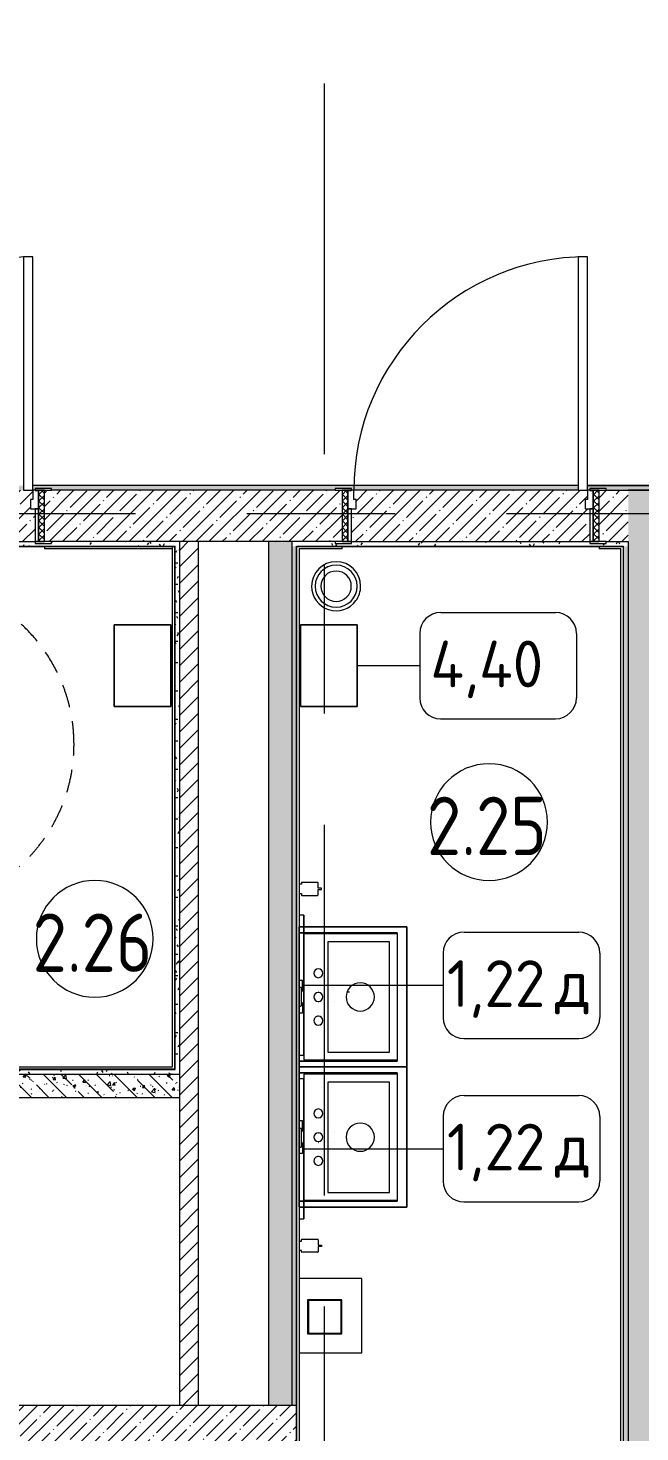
# Model space of a CAD drawing. Header units: millimetres. Extents: x 35092 to 251863, y -8553 to 29549.
# Drawn here: x 69290 to 71910, y 3867 to 9879 of the extents above; entities that cross this region are included whole.
import ezdxf

# ---------------------------------------------------------------- set-up
doc = ezdxf.new("R2010")
doc.units = ezdxf.units.MM
doc.linetypes.add('200_ШТРИХ__ш1_п0_6_', pattern=[160, 100, -60])
doc.linetypes.add('Осевая', pattern=[3175, 635, -476.25, 1587.5, -476.25])
for name, color, linetype, lineweight in [('0-1', 7, 'Continuous', 9), ('A-AREA-IDEN', 7, 'Continuous', 9), ('A-DOOR', 7, 'Continuous', 9), ('A-DOOR-FRAM-2', 7, 'Continuous', 9), ('A-GENM', 7, 'Continuous', 9), ('A-WALL', 7, 'Continuous', 9), ('I-FURN-IDEN', 7, 'Continuous', 9), ('I-WALL', 7, 'Continuous', 9), ('P-SANR-FIXT', 7, 'Continuous', 9), ('P-SANR-FIXT-1', 7, 'Continuous', 13), ('Оси-2', 7, 'Осевая', 9)]:
    doc.layers.add(name, color=color, linetype=linetype, lineweight=lineweight)
for name, color, linetype, lineweight, true_color in [('A-DOOR-1', 7, 'Continuous', 9, 0xc0c0c0), ('A-DOOR-FRAM-1', 7, 'Continuous', 9, 0xc0c0c0), ('A-WALL-1', 9, 'Continuous', 9, 0x808080), ('A-WALL-FNSH-1', 9, 'Continuous', 9, 0x808080), ('I-FURN-1', 9, 'Continuous', 9, 0x808080), ('I-FURN-2', 9, '200_ШТРИХ__ш1_п0_6_', 9, 0x808080), ('P-SANR-FIXT-2', 9, 'Continuous', 13, 0x808080)]:
    doc.layers.add(name, color=color, linetype=linetype, lineweight=lineweight, true_color=true_color)
doc.styles.add('GOST Common', font='GOST_Common.ttf', dxfattribs={"height": 200})
doc.styles.add('GOST Common_1', font='GOST_Common.ttf', dxfattribs={"width": 0.9, "height": 250})
pattern_1 = [(135, (0, 0), (-75.43415, -75.43415), [106.68, -17.78, 3.556, -17.78]), (135, (0, 75.39), (-75.43415, -75.43415), []), (50, (0, 0), (127.52922, -11.15758), [13.335, -146.685]), (355, (0, 0), (-24.66966, 133.74002), [10.668, -117.348]), (100.451, (10.63, -0.93), (102.85973, 122.58178), [11.333, -124.663]), (46.184, (0, 35.56), (189.75516, -29.43036), [20.002, -220.027]), (96.636, (15.81, 33.1), (166.1822, 173.1996), [17, -186.995]), (351.184, (0, 35.56), (166.18393, 173.1976), [16.002, -176.022]), (21, (17.78, 26.67), (106.13027, -71.58603), [13.335, -146.685]), (326, (17.78, 26.67), (43.26188, 128.93175), [10.668, -117.348]), (71.451, (26.62, 20.7), (149.39198, 57.34505), [11.333, -124.663]), (37.5, (0, 0), (2.162228, 59.188357), [3.353, -112.573, 3.353, -115.773, -117.792]), (37.5, (0, 0), (2.162228, 59.188357), [-235.052, 3.353, -114.44]), (7.5, (0, 0), (46.77386, 70.12615), [3.353, -64.567, 3.353, -109.906, -44.894]), (7.5, (0, 0), (46.77386, 70.12615), [-181.178, 3.353, -41.542]), (327.5, (-39.65, 0), (94.91367, -4.010093), [3.353, -41.097, 3.353, -135.331, -184.023]), (327.5, (-39.65, 0), (94.91367, -4.010093), [-183.134, 3.353, -180.67]), (317.5, (-57.43, 0), (103.69057, 17.79882), [3.353, -54.432, 3.353, -88.748, -130.683]), (317.5, (-57.43, 0), (103.69057, 17.79882), [-149.885, 3.353, -127.33])]
pattern_2 = [(45, (0, 0), (-57.02463, 57.02463), []), (45, (57.025, 0), (-57.02463, 57.02463), [100.806, -20.161, 3.353, -16.808])]
pattern_3 = [(135, (1751.41, 174.685), (-14.14214, -14.14214), []), (225, (1751.41, 174.685), (14.14214, -14.14214), [])]
pattern_4 = [(45, (-371.384, 174.685), (-14.1421, 14.1421), []), (135, (-371.384, 174.685), (-14.1421, -14.1421), [])]
pattern_5 = [(0, (0, 0), (121.92, 30.48), [10.058, -81.382, 10.058, -81.382, -487.68]), (0, (0, 0), (121.92, 30.48), [-182.88, 10.058, -172.822, 10.058, -81.382, -213.36]), (0, (0, 0), (121.92, 30.48), [-457.2, 10.058, -50.902, 10.058, -142.342]), (120, (45.72, 15.24), (-87.356454, 90.345817), [10.058, -81.382, 10.058, -81.382, -487.68]), (120, (45.72, 15.24), (-87.356454, 90.345817), [-182.88, 10.058, -172.822, 10.058, -81.382, -213.36]), (120, (45.72, 15.24), (-87.356454, 90.345817), [-457.2, 10.058, -50.902, 10.058, -142.342]), (240, (60.96, 76.2), (-34.563546, -120.825817), [10.058, -81.382, 10.058, -81.382, -487.68]), (240, (60.96, 76.2), (-34.563546, -120.825817), [-182.88, 10.058, -172.822, 10.058, -81.382, -213.36]), (240, (60.96, 76.2), (-34.563546, -120.825817), [-457.2, 10.058, -50.902, 10.058, -142.342])]

# ---------------------------------------------------------------- blocks, each defined once
blk = doc.blocks.new('110_Дверь_СКБ_1Ст_Внутренняя1 - Д-4_1 1100x2100h_ОО_туалет для мальч_ и дев_-32102845-План расстановки мебели и оборудования 2 этажа в осях 12-23')
at = {"layer": 'A-DOOR'}
h = blk.add_hatch(dxfattribs=at)
h.set_pattern_fill('FP_36', color=256, style=0, pattern_type=2)
h.set_pattern_definition(pattern_3)
h.paths.add_polyline_path([(562.5, -110), (562.5, 110), (537.5, 110), (537.5, -110)])
at = {"layer": 'A-DOOR-FRAM-2'}
h = blk.add_hatch(dxfattribs=at)
h.set_pattern_fill('FP_37', color=256, style=0, pattern_type=2)
h.set_pattern_definition(pattern_4)
h.paths.add_polyline_path([(-512.5, -110), (-512.5, 110), (-537.5, 110), (-537.5, -110)])
at = {"layer": 'A-DOOR-1'}
for p, q in [((512.5, 1110), (472.5, 1110)), ((472.5, 1110), (472.5, 110)), ((512.5, 110), (512.5, 1110)), ((472.5, 110), (512.5, 110))]:
    blk.add_line(p, q, dxfattribs=at)
blk.add_arc((512.5, 110), 1000, 90, 180, dxfattribs=at)
at = {"layer": 'A-DOOR-FRAM-1'}
for p, q in [((-497.5, 118), (-567.5, 118)), ((-567.5, 118), (-567.5, 110)), ((-567.5, 110), (-497.5, 110)), ((-512.5, 110), (-537.5, 110)), ((-537.5, 110), (-537.5, -110)), ((-487.5, 110), (-512.5, 110)), ((-512.5, 110), (-512.5, 30)), ((-512.5, -110), (-512.5, 110)), ((-497.5, 110), (-512.5, 110)), ((-512.5, 110), (-512.5, 109)), ((-512.5, 109), (-497.5, 109)), ((-497.5, 110), (-497.5, 118)), ((-497.5, 109), (-497.5, 110)), ((-487.5, 70), (-487.5, 110)), ((-477.5, 70), (-487.5, 70)), ((-477.5, 30), (-477.5, 70)), ((512.5, 70), (502.5, 70)), ((502.5, 70), (502.5, 30)), ((512.5, 110), (512.5, 70)), ((537.5, 110), (512.5, 110)), ((592.5, 118), (522.5, 118)), ((522.5, 118), (522.5, 110)), ((537.5, 110), (522.5, 110)), ((522.5, 110), (522.5, 109)), ((522.5, 110), (592.5, 110)), ((522.5, 109), (537.5, 109)), ((537.5, 30), (537.5, 110)), ((562.5, 110), (537.5, 110)), ((537.5, 110), (537.5, -110)), ((537.5, 109), (537.5, 110)), ((562.5, -110), (562.5, 110)), ((592.5, 110), (592.5, 118)), ((-512.5, 30), (-477.5, 30)), ((-497.5, 30), (-512.5, 30)), ((-512.5, 30), (-512.5, -110)), ((-497.5, -110), (-497.5, 30)), ((502.5, 30), (537.5, 30)), ((537.5, 30), (522.5, 30)), ((522.5, 30), (522.5, -110)), ((537.5, -110), (537.5, 30)), ((-497.5, -110), (-567.5, -110)), ((-567.5, -110), (-567.5, -118)), ((-567.5, -118), (-497.5, -118)), ((-537.5, -110), (-512.5, -110)), ((-512.5, -110), (-497.5, -110)), ((-497.5, -118), (-497.5, -110)), ((522.5, -110), (537.5, -110)), ((592.5, -110), (522.5, -110)), ((522.5, -110), (522.5, -118)), ((522.5, -118), (592.5, -118)), ((537.5, -110), (562.5, -110)), ((592.5, -118), (592.5, -110))]:
    blk.add_line(p, q, dxfattribs=at)
blk = doc.blocks.new('110_Дверь_СКБ_1Ст_Внутренняя1 - Д-4 1100x2100h_су мгн-31586709-План расстановки мебели и оборудования 2 этажа в осях 12-23')
at = {"layer": 'A-DOOR'}
h = blk.add_hatch(dxfattribs=at)
h.set_pattern_fill('FP_36', color=256, style=0, pattern_type=2)
h.set_pattern_definition(pattern_3)
h.paths.add_polyline_path([(562.5, -110), (562.5, 110), (537.5, 110), (537.5, -110)])
at = {"layer": 'A-DOOR-FRAM-2'}
h = blk.add_hatch(dxfattribs=at)
h.set_pattern_fill('FP_37', color=256, style=0, pattern_type=2)
h.set_pattern_definition(pattern_4)
h.paths.add_polyline_path([(-512.5, -110), (-512.5, 110), (-537.5, 110), (-537.5, -110)])
at = {"layer": 'A-DOOR-1'}
for p, q in [((512.5, 1110), (472.5, 1110)), ((472.5, 1110), (472.5, 110)), ((512.5, 110), (512.5, 1110)), ((472.5, 110), (512.5, 110))]:
    blk.add_line(p, q, dxfattribs=at)
blk.add_arc((512.5, 110), 1000, 90, 180, dxfattribs=at)
at = {"layer": 'A-DOOR-FRAM-1'}
for p, q in [((-497.5, 118), (-567.5, 118)), ((-567.5, 118), (-567.5, 110)), ((-567.5, 110), (-497.5, 110)), ((-512.5, 110), (-537.5, 110)), ((-537.5, 110), (-537.5, -110)), ((-487.5, 110), (-512.5, 110)), ((-512.5, 110), (-512.5, 30)), ((-512.5, -110), (-512.5, 110)), ((-497.5, 110), (-512.5, 110)), ((-512.5, 110), (-512.5, 109)), ((-512.5, 109), (-497.5, 109)), ((-497.5, 110), (-497.5, 118)), ((-497.5, 109), (-497.5, 110)), ((-487.5, 70), (-487.5, 110)), ((-477.5, 70), (-487.5, 70)), ((-477.5, 30), (-477.5, 70)), ((512.5, 70), (502.5, 70)), ((502.5, 70), (502.5, 30)), ((512.5, 110), (512.5, 70)), ((537.5, 110), (512.5, 110)), ((592.5, 118), (522.5, 118)), ((522.5, 118), (522.5, 110)), ((537.5, 110), (522.5, 110)), ((522.5, 110), (522.5, 109)), ((522.5, 110), (592.5, 110)), ((522.5, 109), (537.5, 109)), ((537.5, 30), (537.5, 110)), ((562.5, 110), (537.5, 110)), ((537.5, 110), (537.5, -110)), ((537.5, 109), (537.5, 110)), ((562.5, -110), (562.5, 110)), ((592.5, 110), (592.5, 118)), ((-512.5, 30), (-477.5, 30)), ((-497.5, 30), (-512.5, 30)), ((-512.5, 30), (-512.5, -110)), ((-497.5, -110), (-497.5, 30)), ((502.5, 30), (537.5, 30)), ((537.5, 30), (522.5, 30)), ((522.5, 30), (522.5, -110)), ((537.5, -110), (537.5, 30)), ((-497.5, -110), (-567.5, -110)), ((-567.5, -110), (-567.5, -118)), ((-567.5, -118), (-497.5, -118)), ((-537.5, -110), (-512.5, -110)), ((-512.5, -110), (-497.5, -110)), ((-497.5, -118), (-497.5, -110)), ((522.5, -110), (537.5, -110)), ((592.5, -110), (522.5, -110)), ((522.5, -110), (522.5, -118)), ((522.5, -118), (592.5, -118)), ((537.5, -110), (562.5, -110)), ((592.5, -118), (592.5, -110))]:
    blk.add_line(p, q, dxfattribs=at)
blk = doc.blocks.new('FRT_2D_Символ _разворот МГН_1 - D1_4_Символ доступности разворота МГН _360__-V31-План расстановки мебели и оборудования 2 этажа в осях 12-23')
at = {"layer": 'I-FURN-1'}
for p, q in [((0, 60.4), (0, -59.6)), ((-65, 0), (65, 0))]:
    blk.add_line(p, q, dxfattribs=at)
at = {"layer": 'I-FURN-2'}
for p, q in [((-300, 325.4), (-300, -185.8)), ((-300, 325.4), (-200, 325.4)), ((-200, 195.4), (-200, 325.4)), ((200, 325.4), (300, 325.4)), ((200, 195.4), (200, 325.4)), ((300, 325.4), (300, -185.8)), ((-200, 195.4), (200, 195.4)), ((-300, -185.8), (-250, -185.8)), ((-250, -185.8), (-250, -435.8)), ((300, -185.8), (250, -185.8)), ((250, -185.8), (250, -435.8)), ((-200, -435.8), (-250, -435.8)), ((-200, -435.8), (-200, -645.8)), ((200, -435.8), (250, -435.8)), ((200, -435.8), (200, -645.8)), ((-200, -645.8), (200, -645.8))]:
    blk.add_line(p, q, dxfattribs=at)
for start, end in [(360, 158.45485), (198.96072, 360)]:
    blk.add_arc((0, 0), 700, start, end, dxfattribs=at)
blk = doc.blocks.new('SND_2D_Раковина - 550х450-20345592-План расстановки мебели и оборудования 2 этажа в осях 12-23')
at = {"layer": 'P-SANR-FIXT-2'}
for p, q in [((-275, 148.6), (-275, -270)), ((-275, -270), (-275, 148.6)), ((-70, 135), (-70, 148.6)), ((-25.4, 135), (-70, 135)), ((-25, 139.7), (-25, 129)), ((25, 129), (25, 139.7)), ((25, 135), (70, 135)), ((70, 135), (70, 148.6)), ((275, 129), (275, 148.6)), ((275, 148.6), (275, 129)), ((275, -270), (275, 129)), ((275, 129), (275, -270)), ((-275, -270), (-269.9, -270)), ((-269.9, -270), (-275, -270)), ((270.1, -270), (275, -270)), ((275, -270), (270.1, -270))]:
    blk.add_line(p, q, dxfattribs=at)
blk = doc.blocks.new('SND_2D_Раковина - 550х450-V48-План расстановки мебели и оборудования 2 этажа в осях 12-23')
at = {"layer": 'P-SANR-FIXT-2'}
for p, q in [((-275, 148.6), (-275, 129)), ((-275, 129), (-275, 148.6)), ((-275, 129), (-275, -270)), ((-275, -270), (-275, 129)), ((-70, 135), (-70, 148.6)), ((-25, 135), (-70, 135)), ((-25, 139.7), (-25, 129)), ((25, 129), (25, 139.7)), ((25.4, 135), (70, 135)), ((70, 135), (70, 148.6)), ((275, -270), (275, 148.6)), ((275, 148.6), (275, -270)), ((-275, -270), (-270.5, -270)), ((-270.5, -270), (-275, -270)), ((269.5, -270), (275, -270)), ((275, -270), (269.5, -270))]:
    blk.add_line(p, q, dxfattribs=at)
blk = doc.blocks.new('зеркало круглое600д - 1_22д зеркало круглое d600-30456177-План расстановки мебели и оборудования 2 этажа в осях 12-23')
at = {"layer": 'I-FURN-1'}
for p, q in [((-300, 0), (-300, -20)), ((-300, -20), (300, -20)), ((300, -20), (-300, -20)), ((300, -20), (300, 0))]:
    blk.add_line(p, q, dxfattribs=at)
blk = doc.blocks.new('сифон - Для раковины-30615598-План расстановки мебели и оборудования 2 этажа в осях 12-23')
at = {"layer": 'P-SANR-FIXT-2'}
for p, q in [((191.1, -34.6), (191.1, 38.6)), ((200, 40), (191.4, 40)), ((200, 40), (200, 28.3)), ((200, 28.3), (200, 0)), ((191.1, -40), (191.1, -34.6)), ((191.1, -40), (200, -40)), ((200, 0), (200, -40))]:
    blk.add_line(p, q, dxfattribs=at)
blk = doc.blocks.new('смеситель для раковины - Default-30615600-План расстановки мебели и оборудования 2 этажа в осях 12-23')
at = {"layer": '0-1'}
for p, q in [((-20.3, 19.4), (-20.3, 17.5)), ((20.3, 17.5), (20.3, 19.4))]:
    blk.add_line(p, q, dxfattribs=at)
at = {"layer": '0-1', "flags": 128}
for points in [[(-21, 151.3), (-21, 147.9), (-21, 145.7), (-21, 145.2), (-21, 144.9), (-21, 144.8), (-21, 144.7), (-21, 144.7)], [(21, 89.1), (21, 88.6), (21, 88.3), (21, 88.3)]]:
    blk.add_lwpolyline(points, dxfattribs=at)
blk = doc.blocks.new('TOY_Диспансер мыло - Дозатор Elegance new 11654 019001 хром-30593950-План расстановки мебели и оборудования 2 этажа в осях 12-23')
at = {"layer": 'A-GENM'}
for p, q in [((97.5, 84.7), (97.5, 17)), ((122.2, 86.7), (99.5, 86.7)), ((127.9, 101.6), (122.2, 101.6)), ((122.2, 101.6), (122.2, 86.7)), ((127.9, 86.7), (127.9, 101.6)), ((150.5, 86.7), (127.9, 86.7)), ((152.5, 17), (152.5, 84.7)), ((99.5, 15), (105, 15)), ((105, 15), (105, 5.5)), ((145, 5.5), (145, 15)), ((145, 15), (150.5, 15))]:
    blk.add_line(p, q, dxfattribs=at)
for centre, start, end in [((99.5, 84.7), 90, 180), ((150.5, 84.7), 360, 90), ((99.5, 17), 180, 270), ((150.5, 17), 270, 360)]:
    blk.add_arc(centre, 2, start, end, dxfattribs=at)
blk = doc.blocks.new('сифон - Для раковины-30610345-План расстановки мебели и оборудования 2 этажа в осях 12-23')
at = {"layer": 'P-SANR-FIXT-2'}
for p, q in [((200, 40), (191.1, 40)), ((191.1, 38.6), (191.1, 40)), ((191.1, 34.6), (191.1, 38.6)), ((191.1, 28.3), (191.1, 34.6)), ((191.1, 20), (191.1, 28.3)), ((191.1, 10.4), (191.1, 19.2)), ((191.1, 0), (191.1, 10.4)), ((191.1, -10.4), (191.1, 0)), ((200, 40), (200, 38.6)), ((200, 38.6), (200, -34.6)), ((191.1, -20), (191.1, -10.4)), ((191.1, -28.3), (191.1, -20)), ((191.1, -34.6), (191.1, -28.3)), ((191.1, -40), (191.1, -34.6)), ((191.1, -40), (200, -40)), ((200, -34.6), (200, -38.6)), ((200, -38.6), (200, -40))]:
    blk.add_line(p, q, dxfattribs=at)
blk = doc.blocks.new('смеситель для раковины - Default-30607276-План расстановки мебели и оборудования 2 этажа в осях 12-23')
at = {"layer": '0-1'}
for p, q in [((-20.3, -17.5), (-20.3, -19.4)), ((20.3, -19.4), (20.3, -17.5))]:
    blk.add_line(p, q, dxfattribs=at)
at = {"layer": '0-1', "flags": 128}
for points in [[(-21, -89.3), (-21, -88.6), (-21, -88.2), (-21, -88), (-21, -88)], [(21, -88.3), (21, -88.3), (21, -88.5), (21, -88.9), (21, -89.1)]]:
    blk.add_lwpolyline(points, dxfattribs=at)
blk = doc.blocks.new('TOY_Диспансер мыло - Дозатор Elegance new 11654 019001 хром-30615784-План расстановки мебели и оборудования 2 этажа в осях 12-23')
at = {"layer": 'A-GENM'}
for p, q in [((97.5, -84.7), (97.5, -17)), ((99.5, -15), (105, -15)), ((105, -15), (105, -5.5)), ((145, -5.5), (145, -15)), ((145, -15), (150.5, -15)), ((152.5, -17), (152.5, -84.7)), ((122.2, -86.7), (99.5, -86.7)), ((122.2, -101.6), (122.2, -86.7)), ((127.9, -101.6), (122.2, -101.6)), ((127.9, -86.7), (127.9, -101.6)), ((150.5, -86.7), (127.9, -86.7))]:
    blk.add_line(p, q, dxfattribs=at)
for centre, start, end in [((99.5, -17), 90, 180), ((150.5, -17), 0, 90), ((99.5, -84.7), 180, 270), ((150.5, -84.7), 270, 0)]:
    blk.add_arc(centre, 2, start, end, dxfattribs=at)
blk = doc.blocks.new('мусорная корзина - Round_ Metal-V146-План расстановки мебели и оборудования 2 этажа в осях 12-23')
at = {"layer": 'P-SANR-FIXT-2'}
for radius, start, end in [(105, 0, 180), (90, 360, 180), (65, 0, 180), (105, 180, 323.9334), (90, 180, 360), (65, 180, 360), (105, 324, 360)]:
    blk.add_arc((0, 0), radius, start, end, dxfattribs=at)
blk = doc.blocks.new('Plumbing_Drainage_hansgrohe_56248XXX-RainDrain-Point-Complete-set-po - 800 Stainless Steel Optic-V150-План расстановки мебели и оборудования 2 этажа в осях 12-23')
at = {"layer": 'P-SANR-FIXT-2'}
for p, q in [((158.5, 158.5), (-109.4, 158.5)), ((158.5, -158.5), (158.5, 158.5)), ((73, 68), (-73, 68)), ((-73, 68), (-73, -78)), ((69.9, 64.9), (-69.9, 64.9)), ((-69.9, 64.9), (-69.9, -74.9)), ((69.9, -74.9), (69.9, 64.9)), ((73, -78), (73, 68)), ((-73, -78), (73, -78)), ((-69.9, -74.9), (69.9, -74.9)), ((-109.4, -158.5), (158.5, -158.5))]:
    blk.add_line(p, q, dxfattribs=at)
blk = doc.blocks.new('Мебель_универсальная - 1_250-30817727-План расстановки мебели и оборудования 2 этажа в осях 12-23')
at = {"layer": 'I-FURN-1'}
for p, q in [((300, 230), (-300, 230)), ((-300, 230), (-300, -210.4)), ((-300, -210.4), (-300, 230)), ((-300, 230), (300, 230)), ((300, -230), (300, 230)), ((300, 230), (300, -230)), ((-300, -211.2), (-300, -230)), ((-300, -230), (-300, -211.2)), ((-300, -230), (-298.8, -230)), ((-298.8, -230), (-300, -230)), ((-298.1, -230), (-261.5, -230)), ((-261.5, -230), (-298.1, -230)), ((-260.6, -230), (-216, -230)), ((-216, -230), (-260.6, -230)), ((-215, -230), (-164.2, -230)), ((-164.2, -230), (-215, -230)), ((-163.1, -230), (-50.5, -230)), ((-50.5, -230), (-163.1, -230)), ((-48.2, -230), (64.3, -230)), ((-40, -230), (-48.2, -230)), ((64.3, -230), (40.6, -230)), ((65.4, -230), (116.3, -230)), ((116.3, -230), (65.4, -230)), ((117.3, -230), (161.9, -230)), ((161.9, -230), (117.3, -230)), ((162.8, -230), (199.3, -230)), ((199.3, -230), (162.8, -230)), ((200.1, -230), (227.2, -230)), ((227.2, -230), (200.1, -230)), ((227.8, -230), (244.5, -230)), ((244.5, -230), (227.8, -230)), ((244.9, -230), (250.5, -230)), ((250.5, -230), (244.9, -230)), ((250.5, -230), (300, -230)), ((300, -230), (250.5, -230))]:
    blk.add_line(p, q, dxfattribs=at)
blk = doc.blocks.new('Мебель_универсальная - 1_250-V152-План расстановки мебели и оборудования 2 этажа в осях 12-23')
at = {"layer": 'I-FURN-1'}
for p, q in [((300, 230), (-300, 230)), ((-300, 230), (-300, -230)), ((-300, -230), (-300, 230)), ((-300, 230), (300, 230)), ((300, -210.4), (300, 230)), ((300, 230), (300, -210.4)), ((-300, -230), (-249.8, -230)), ((-249.8, -230), (-300, -230)), ((-249.8, -230), (-244.2, -230)), ((-244.2, -230), (-249.8, -230)), ((-243.8, -230), (-227.1, -230)), ((-227.1, -230), (-243.8, -230)), ((-226.6, -230), (-199.4, -230)), ((-199.4, -230), (-226.6, -230)), ((-198.6, -230), (-162.1, -230)), ((-162.1, -230), (-198.6, -230)), ((-161.2, -230), (-116.6, -230)), ((-116.6, -230), (-161.2, -230)), ((-115.6, -230), (-64.7, -230)), ((-64.7, -230), (-115.6, -230)), ((-63.6, -230), (48.9, -230)), ((-36.4, -230), (-63.6, -230)), ((48.9, -230), (43.6, -230)), ((51.2, -230), (163.8, -230)), ((163.8, -230), (51.2, -230)), ((164.9, -230), (215.7, -230)), ((215.7, -230), (164.9, -230)), ((216.7, -230), (261.3, -230)), ((261.3, -230), (216.7, -230)), ((262.2, -230), (298.8, -230)), ((298.8, -230), (262.2, -230)), ((300, -230), (300, -210.8)), ((300, -210.8), (300, -230))]:
    blk.add_line(p, q, dxfattribs=at)
blk = doc.blocks.new('Мойка кухонная - Раковина Roca Victoria-N Unik 600х460 мм-V72-План расстановки мебели и оборудования 2 этажа в осях 12-23')
at = {"layer": 'P-SANR-FIXT'}
for p, q in [((270, 0), (-270, 0)), ((-270, 0), (-270, -400)), ((270, -400), (270, 0)), ((236.1, -102.3), (-236.6, -102.3)), ((-236.6, -102.3), (-236.6, -366.4)), ((236.1, -366.4), (236.1, -102.3)), ((-270, -400), (270, -400)), ((-236.6, -366.4), (236.1, -366.4))]:
    blk.add_line(p, q, dxfattribs=at)
for centre, radius, start, end in [((-101.6, -61.9), 19, 90, 180), ((-101.6, -61.9), 19, 360, 90), ((0, -61.9), 19, 360, 180), ((101.6, -61.9), 19.1, 360, 180), ((-101.6, -61.9), 19, 180, 270), ((-101.6, -61.9), 19.1, 270, 360), ((0, -61.9), 19, 180, 360), ((101.6, -61.9), 19.1, 180, 360), ((0, -241.3), 60.5, 360, 180), ((0, -241.3), 60.5, 180, 360)]:
    blk.add_arc(centre, radius, start, end, dxfattribs=at)
blk = doc.blocks.new('Марка_Мебель - В прямоуг_Balcon_Марка-25523697-План расстановки мебели и оборудования 2 этажа в осях 12-23')
at = {"layer": 'I-FURN-IDEN'}
for p, q in [((-2.455, 2.278), (2.455, 2.278)), ((-3.355, 1.378), (-3.355, -1.384)), ((3.355, 1.378), (3.355, -1.378)), ((-2.461, -2.278), (2.455, -2.278))]:
    blk.add_line(p, q, dxfattribs=at)
for centre, radius, start, end in [((-2.455, 1.378), 0.9, 90, 180), ((2.455, 1.378), 0.9, 0, 90), ((-2.461, -1.384), 0.893, 180, 270), ((2.455, -1.378), 0.9, 270, 0)]:
    blk.add_arc(centre, radius, start, end, dxfattribs=at)
blk = doc.blocks.new('Марка_Помещения - Номер-25198446-План расстановки мебели и оборудования 2 этажа в осях 12-23')
at = {"layer": 'A-AREA-IDEN'}
for start, end in [(360, 180), (180, 360)]:
    blk.add_arc((0, 0), 2.5, start, end, dxfattribs=at)

msp = doc.modelspace()

# ---------------------------------------------------------------- hatches: boundary and pattern name
at = {"layer": 'I-WALL'}
h = msp.add_hatch(dxfattribs=at)
h.set_pattern_fill('FP_58', color=256, style=0, pattern_type=2)
h.set_pattern_definition(pattern_5)
h.paths.add_polyline_path([(74735.4, 7900), (74750, 7900), (74750, 7920), (71685, 7920), (71685, 7900), (71695, 7901.2), (71695, 7908), (71765, 7908), (71765, 7900), (72250, 7900), (72250, 7908), (72320, 7908), (72320, 7900), (73690, 7900), (73690, 7908), (73760, 7908), (73760, 7900)])
h.paths.add_polyline_path([(71645, 7900), (71645, 7920), (69310.5, 7920), (69310.5, 7900), (69320.5, 7900), (69320.5, 7908), (69390.5, 7908), (69390.5, 7900), (70605, 7900), (70605, 7908), (70675, 7908), (70675, 7900), (71089.4, 7900)])
h.paths.add_polyline_path([(68901.8, 7900), (69270.5, 7900), (69270.5, 7920), (67005, 7920), (67005, 7900), (67015, 7900), (67015, 7908), (67085, 7908), (67085, 7900), (68230.5, 7900), (68230.5, 7908), (68300.5, 7908), (68300.5, 7900), (68310.5, 7900)])
h.paths.add_polyline_path([(66714.1, 7900), (66965, 7900), (66965, 7920), (64110, 7920), (64110, 7900), (65925, 7900), (65925, 7908), (65995, 7908), (65995, 7900), (66005, 7900)])
h.paths.add_polyline_path([(62338.9, 7900), (62910, 7900), (62910, 7920), (59931, 7920), (59931, 7900), (61609.7, 7900)])
h.paths.add_polyline_path([(57431, 7900), (57431, 7920), (55110, 7920), (55110, 7900), (56910, 7900)])
h.paths.add_polyline_path([(53588.4, 7900), (53910, 7900), (53910, 7920), (50930, 7920), (50930, 7900), (52859.1, 7900)])
h.paths.add_polyline_path([(48430, 7900), (48430, 7920), (42061, 7920), (42061, 7900), (47910, 7900)])
h.paths.add_polyline_path([(39561, 7900), (39561, 7920), (38742.7, 7920), (38742.7, 7900), (39040, 7900)])
h = msp.add_hatch(dxfattribs=at)
h.set_pattern_fill('FP_17', color=256, style=0, pattern_type=2)
h.set_pattern_definition(pattern_2)
h.paths.add_polyline_path([(71818.6, 7680), (71860, 7680), (71860, 7900), (71735, 7900), (71735, 7680), (71765, 7680)])
h.paths.add_polyline_path([(71675, 7680), (71695, 7680), (71695, 7820), (71675, 7820), (71675, 7860), (71685, 7860), (71685, 7900), (70685, 7900), (70685, 7860), (70695, 7860), (70695, 7820), (70675, 7820), (70675, 7680), (71089.4, 7680)])
h.paths.add_polyline_path([(68300.5, 7680), (69320.5, 7680), (69320.5, 7820), (69300.5, 7820), (69300.5, 7860), (69310.5, 7860), (69310.5, 7900), (68310.5, 7900), (68310.5, 7860), (68320.5, 7860), (68320.5, 7820), (68300.5, 7820), (68300.5, 7768.9)])
h.paths.add_polyline_path([(68230.5, 7680), (68260.5, 7680), (68260.5, 7900), (67055, 7900), (67055, 7680), (67580, 7680)])
h.paths.add_polyline_path([(70605, 7680), (70635, 7680), (70635, 7900), (69360.5, 7900), (69360.5, 7680), (70420, 7680)])
h.paths.add_polyline_path([(66714.1, 7680), (67015, 7680), (67015, 7820), (66995, 7820), (66995, 7860), (67005, 7860), (67005, 7900), (66005, 7900), (66005, 7860), (66015, 7860), (66015, 7820), (65995, 7820), (65995, 7680), (66015, 7680)])
h.paths.add_polyline_path([(65910, 7680), (65955, 7680), (65955, 7900), (65910, 7900), (65910, 7861.6)])
h = msp.add_hatch(dxfattribs=at)
h.set_pattern_fill('FP_17', color=256, style=0, pattern_type=2)
h.set_pattern_definition(pattern_2)
h.paths.add_polyline_path([(71860, 120), (72080, 120), (72080, 7900), (71860, 7900), (71860, 140)])
h = msp.add_hatch(dxfattribs=at)
h.set_pattern_fill('FP_58', color=256, style=0, pattern_type=2)
h.set_pattern_definition(pattern_5)
h.paths.add_polyline_path([(69919, 7660), (69920, 7660), (69920, 7680), (69390.5, 7680), (69390.5, 7672), (69320.5, 7672), (69320.5, 7680), (68300.5, 7680), (68300.5, 7672), (68230.5, 7672), (68230.5, 7680), (67580, 7680), (67581, 7660), (68901.8, 7660)])
h = msp.add_hatch(dxfattribs=at)
h.set_pattern_fill('FP_58', color=256, style=0, pattern_type=2)
h.set_pattern_definition(pattern_5)
h.paths.add_polyline_path([(69920, 5420), (69940, 5420), (69940, 7680), (69920, 7680), (69920, 5421)])
h = msp.add_hatch(dxfattribs=at)
h.set_pattern_fill('FP_22', color=256, style=0, pattern_type=2)
h.set_pattern_definition([(45, (0, 0), (-35.35534, 35.35534), [])])
h.paths.add_polyline_path([(70020, 3980), (70020, 7680), (69940, 7680), (69940, 3980)])
h = msp.add_hatch(dxfattribs=at)
h.set_pattern_fill('FP_27', color=256, style=0, pattern_type=2)
h.set_pattern_definition(pattern_1)
h.paths.add_polyline_path([(70420, 3980), (70420, 7680), (70320, 7680), (70320, 3980), (70360.2, 3980)])
h = msp.add_hatch(dxfattribs=at)
h.set_pattern_fill('FP_58', color=256, style=0, pattern_type=2)
h.set_pattern_definition(pattern_5)
h.paths.add_polyline_path([(71695, 7660), (71860, 7660), (71860, 7680), (71765, 7678.9), (71765, 7672), (71695, 7672), (71695, 7680), (70675, 7680), (70675, 7672), (70605, 7672), (70605, 7680), (70420, 7680), (70420, 7660), (71089.4, 7660)])
h = msp.add_hatch(dxfattribs=at)
h.set_pattern_fill('FP_58', color=256, style=0, pattern_type=2)
h.set_pattern_definition(pattern_5)
h.paths.add_polyline_path([(70420, 3980), (70440, 3980), (70440, 7660), (70420, 7660), (70420, 4966.2)])
h = msp.add_hatch(dxfattribs=at)
h.set_pattern_fill('FP_58', color=256, style=0, pattern_type=2)
h.set_pattern_definition(pattern_5)
h.paths.add_polyline_path([(71860, 140), (71860, 7660), (71840, 7660), (71840, 140)])
h = msp.add_hatch(dxfattribs=at)
h.set_pattern_fill('FP_58', color=256, style=0, pattern_type=2)
h.set_pattern_definition(pattern_5)
h.paths.add_polyline_path([(69940, 5400), (69940, 5420), (67580, 5420), (67580, 5400)])
h = msp.add_hatch(dxfattribs=at)
h.set_pattern_fill('FP_27', color=256, style=0, pattern_type=2)
h.set_pattern_definition(pattern_1)
h.paths.add_polyline_path([(69940, 5300), (69940, 5400), (67560, 5400), (67560, 5300), (68140, 5300)])
h = msp.add_hatch(dxfattribs=at)
h.set_pattern_fill('FP_17', color=256, style=0, pattern_type=2)
h.set_pattern_definition(pattern_2)
h.paths.add_polyline_path([(70440, 3760), (70440, 3980), (67080, 3980), (67080, 3760), (70360.2, 3760)])

# ---------------------------------------------------------------- linework, layer by layer
at = {"layer": 'A-WALL'}
for p, q in [((68300.5, 7680), (69320.5, 7680)), ((70605, 7680), (69390.5, 7680)), ((69920, 5420), (69920, 7660)), ((69940, 3980), (69940, 7680)), ((70420, 7680), (70420, 3980)), ((70675, 7680), (71695, 7680)), ((71765, 7680), (71860, 7680)), ((71860, 7680), (71860, 140))]:
    msp.add_line(p, q, dxfattribs=at)
at = {"layer": 'A-WALL-1'}
for p, q in [((71645, 7920), (69310.5, 7920)), ((70605, 7900), (69390.5, 7900)), ((71645, 7900), (70685, 7900)), ((71765, 7900), (72250, 7900)), ((72250, 7900), (71860, 7900)), ((67580, 7660), (69920, 7660)), ((70020, 3980), (70020, 7680)), ((70320, 7680), (70320, 3980)), ((70440, 7660), (71840, 7660)), ((70440, 3760), (70440, 7660)), ((67560, 5400), (69940, 5400)), ((68140, 5300), (69940, 5300)), ((70440, 3980), (67080, 3980))]:
    msp.add_line(p, q, dxfattribs=at)
at = {"layer": 'A-WALL-FNSH-1'}
for p, q in [((71645, 7921), (69310.5, 7921)), ((74729, 7921), (71685, 7921)), ((71685, 7920), (72080, 7920)), ((67581, 7659), (69919, 7659)), ((69919, 5421), (69919, 7660)), ((70441, 3760), (70441, 7659)), ((70441, 7659), (71839, 7659)), ((71839, 7659), (71839, 141)), ((71840, 272.5), (71840, 7660)), ((69919, 5421), (67581, 5421)), ((67581, 5420), (69920, 5420))]:
    msp.add_line(p, q, dxfattribs=at)
at = {"layer": 'I-FURN-1'}
for p, q in [((69901, 7324), (69659, 7324)), ((69659, 7324), (69659, 6974)), ((69659, 6974), (69659, 7324)), ((69659, 7324), (69901, 7324)), ((69901, 6974), (69901, 7324)), ((69901, 7324), (69901, 6974)), ((70699.2, 7324), (70457.2, 7324)), ((70457.2, 7324), (70457.2, 6974)), ((70457.2, 6974), (70457.2, 7324)), ((70457.2, 7324), (70699.2, 7324)), ((70699.2, 6974), (70699.2, 7324)), ((70699.2, 7324), (70699.2, 6974)), ((69659, 6974), (69901, 6974)), ((69901, 6974), (69659, 6974)), ((70457.2, 6974), (70699.2, 6974)), ((70699.2, 6974), (70457.2, 6974))]:
    msp.add_line(p, q, dxfattribs=at)
at = {"layer": 'I-FURN-IDEN'}
for p, q in [((70699.2, 7149), (70967.4, 7149)), ((70471, 5780), (71067.1, 5780)), ((70471, 5080), (71067.1, 5080))]:
    msp.add_line(p, q, dxfattribs=at)
at = {"layer": 'I-WALL'}
for p, q in [((69360.5, 7660), (69360.5, 7649)), ((69909, 7649), (69360.5, 7649)), ((69909, 5431), (69909, 7660)), ((70635, 7649), (70451, 7649)), ((70451, 7649), (70451, 3729)), ((70635, 7649), (70635, 7660)), ((71735, 7660), (71735, 7649)), ((71829, 7649), (71735, 7649)), ((71829, 521), (71829, 7649)), ((67591, 5431), (69909, 5431))]:
    msp.add_line(p, q, dxfattribs=at)
at = {"layer": 'Оси-2'}
for p, q in [((70560, 593.7), (70560, 24898.1)), ((38477.2, 7800), (82200, 7800))]:
    msp.add_line(p, q, dxfattribs=at)

# ---------------------------------------------------------------- block references
at = {"layer": 'A-AREA-IDEN', "xscale": 99.99999999999993, "yscale": 99.99999999999993, "zscale": 99.99999999999993}
for p in [(71264.1, 6478.9), (69575.8, 5978.9)]:
    msp.add_blockref('Марка_Помещения - Номер-25198446-План расстановки мебели и оборудования 2 этажа в осях 12-23', p, dxfattribs=at)
at = {"layer": 'A-DOOR-1'}
for name, p in [('110_Дверь_СКБ_1Ст_Внутренняя1 - Д-4 1100x2100h_су мгн-31586709-План расстановки мебели и оборудования 2 этажа в осях 12-23', (68798, 7790)), ('110_Дверь_СКБ_1Ст_Внутренняя1 - Д-4_1 1100x2100h_ОО_туалет для мальч_ и дев_-32102845-План расстановки мебели и оборудования 2 этажа в осях 12-23', (71172.5, 7790))]:
    msp.add_blockref(name, p, dxfattribs=at)
at = {"layer": 'I-FURN-1'}
msp.add_blockref('FRT_2D_Символ _разворот МГН_1 - D1_4_Символ доступности разворота МГН _360__-V31-План расстановки мебели и оборудования 2 этажа в осях 12-23', (68787.1, 6811.2), dxfattribs=at)
for name, p, rotation in [('зеркало круглое600д - 1_22д зеркало круглое d600-30456177-План расстановки мебели и оборудования 2 этажа в осях 12-23', (70451, 5780), 89.99999999999993), ('Мебель_универсальная - 1_250-30817727-План расстановки мебели и оборудования 2 этажа в осях 12-23', (70681.4, 5730.6), 270.0000000000001), ('Мебель_универсальная - 1_250-V152-План расстановки мебели и оборудования 2 этажа в осях 12-23', (70681.4, 5130.1), 270.0000000000001), ('зеркало круглое600д - 1_22д зеркало круглое d600-30456177-План расстановки мебели и оборудования 2 этажа в осях 12-23', (70451, 5080), 89.99999999999993)]:
    msp.add_blockref(name, p, dxfattribs=dict(at, rotation=rotation))
at = {"layer": 'I-FURN-IDEN', "xscale": 99.99999999999993, "yscale": 99.99999999999993, "zscale": 99.99999999999993}
for p in [(71302.8, 7149), (71402.6, 5780), (71402.6, 5080)]:
    msp.add_blockref('Марка_Мебель - В прямоуг_Balcon_Марка-25523697-План расстановки мебели и оборудования 2 этажа в осях 12-23', p, dxfattribs=at)
at = {"layer": 'P-SANR-FIXT-1'}
for name, p, rotation in [('TOY_Диспансер мыло - Дозатор Elegance new 11654 019001 хром-30593950-План расстановки мебели и оборудования 2 этажа в осях 12-23', (70445.5, 6317.6), 269.9999999999999), ('Мойка кухонная - Раковина Roca Victoria-N Unik 600х460 мм-V72-План расстановки мебели и оборудования 2 этажа в осях 12-23', (70471.4, 5730.1), 89.99999999999952), ('Мойка кухонная - Раковина Roca Victoria-N Unik 600х460 мм-V72-План расстановки мебели и оборудования 2 этажа в осях 12-23', (70471.4, 5129.5), 89.99999999999952), ('TOY_Диспансер мыло - Дозатор Elegance new 11654 019001 хром-30615784-План расстановки мебели и оборудования 2 этажа в осях 12-23', (70445.5, 4539.5), 89.99999999999987)]:
    msp.add_blockref(name, p, dxfattribs=dict(at, rotation=rotation))
at = {"layer": 'P-SANR-FIXT-2'}
for name, p in [('мусорная корзина - Round_ Metal-V146-План расстановки мебели и оборудования 2 этажа в осях 12-23', (70609.4, 7489.1)), ('Plumbing_Drainage_hansgrohe_56248XXX-RainDrain-Point-Complete-set-po - 800 Stainless Steel Optic-V150-План расстановки мебели и оборудования 2 этажа в осях 12-23', (70560.4, 4365.1))]:
    msp.add_blockref(name, p, dxfattribs=at)
for name, p, rotation in [('SND_2D_Раковина - 550х450-20345592-План расстановки мебели и оборудования 2 этажа в осях 12-23', (70600, 5730), 89.99999999999982), ('сифон - Для раковины-30615598-План расстановки мебели и оборудования 2 этажа в осях 12-23', (70651.4, 5730.6), 180), ('смеситель для раковины - Default-30615600-План расстановки мебели и оборудования 2 этажа в осях 12-23', (70515.1, 5730.1), 269.9999999999996), ('SND_2D_Раковина - 550х450-V48-План расстановки мебели и оборудования 2 этажа в осях 12-23', (70600, 5130), 89.99999999999982), ('сифон - Для раковины-30610345-План расстановки мебели и оборудования 2 этажа в осях 12-23', (70651.4, 5126.4), 180), ('смеситель для раковины - Default-30607276-План расстановки мебели и оборудования 2 этажа в осях 12-23', (70515.1, 5127), 90.00000000000091)]:
    msp.add_blockref(name, p, dxfattribs=dict(at, rotation=rotation))

# ---------------------------------------------------------------- texts
at = {"layer": 'A-AREA-IDEN', "char_height": 250, "width": 663.797, "attachment_point": 1, "style": 'GOST Common_1'}
for s, insert in [('2.25', (70998.4, 6587.5)), ('2.26', (69310.1, 6087.5))]:
    msp.add_mtext(s, dxfattribs=dict(at, insert=insert))
at = {"layer": 'I-FURN-IDEN', "char_height": 200, "attachment_point": 1, "style": 'GOST Common'}
for s, insert, width in [('4,40', (71013.3, 7256.1), 665.401), ('1,22', (71083.6, 5887.1), 561.181), ('\\fGOST Common|b0|i0|c204|p34|;д', (71546.6, 5887.1), 176.371), ('1,22', (71083.6, 5187.1), 561.181), ('\\fGOST Common|b0|i0|c204|p34|;д', (71546.6, 5187.1), 176.371)]:
    msp.add_mtext(s, dxfattribs=dict(at, insert=insert, width=width))

doc.saveas('drawing.dxf')
